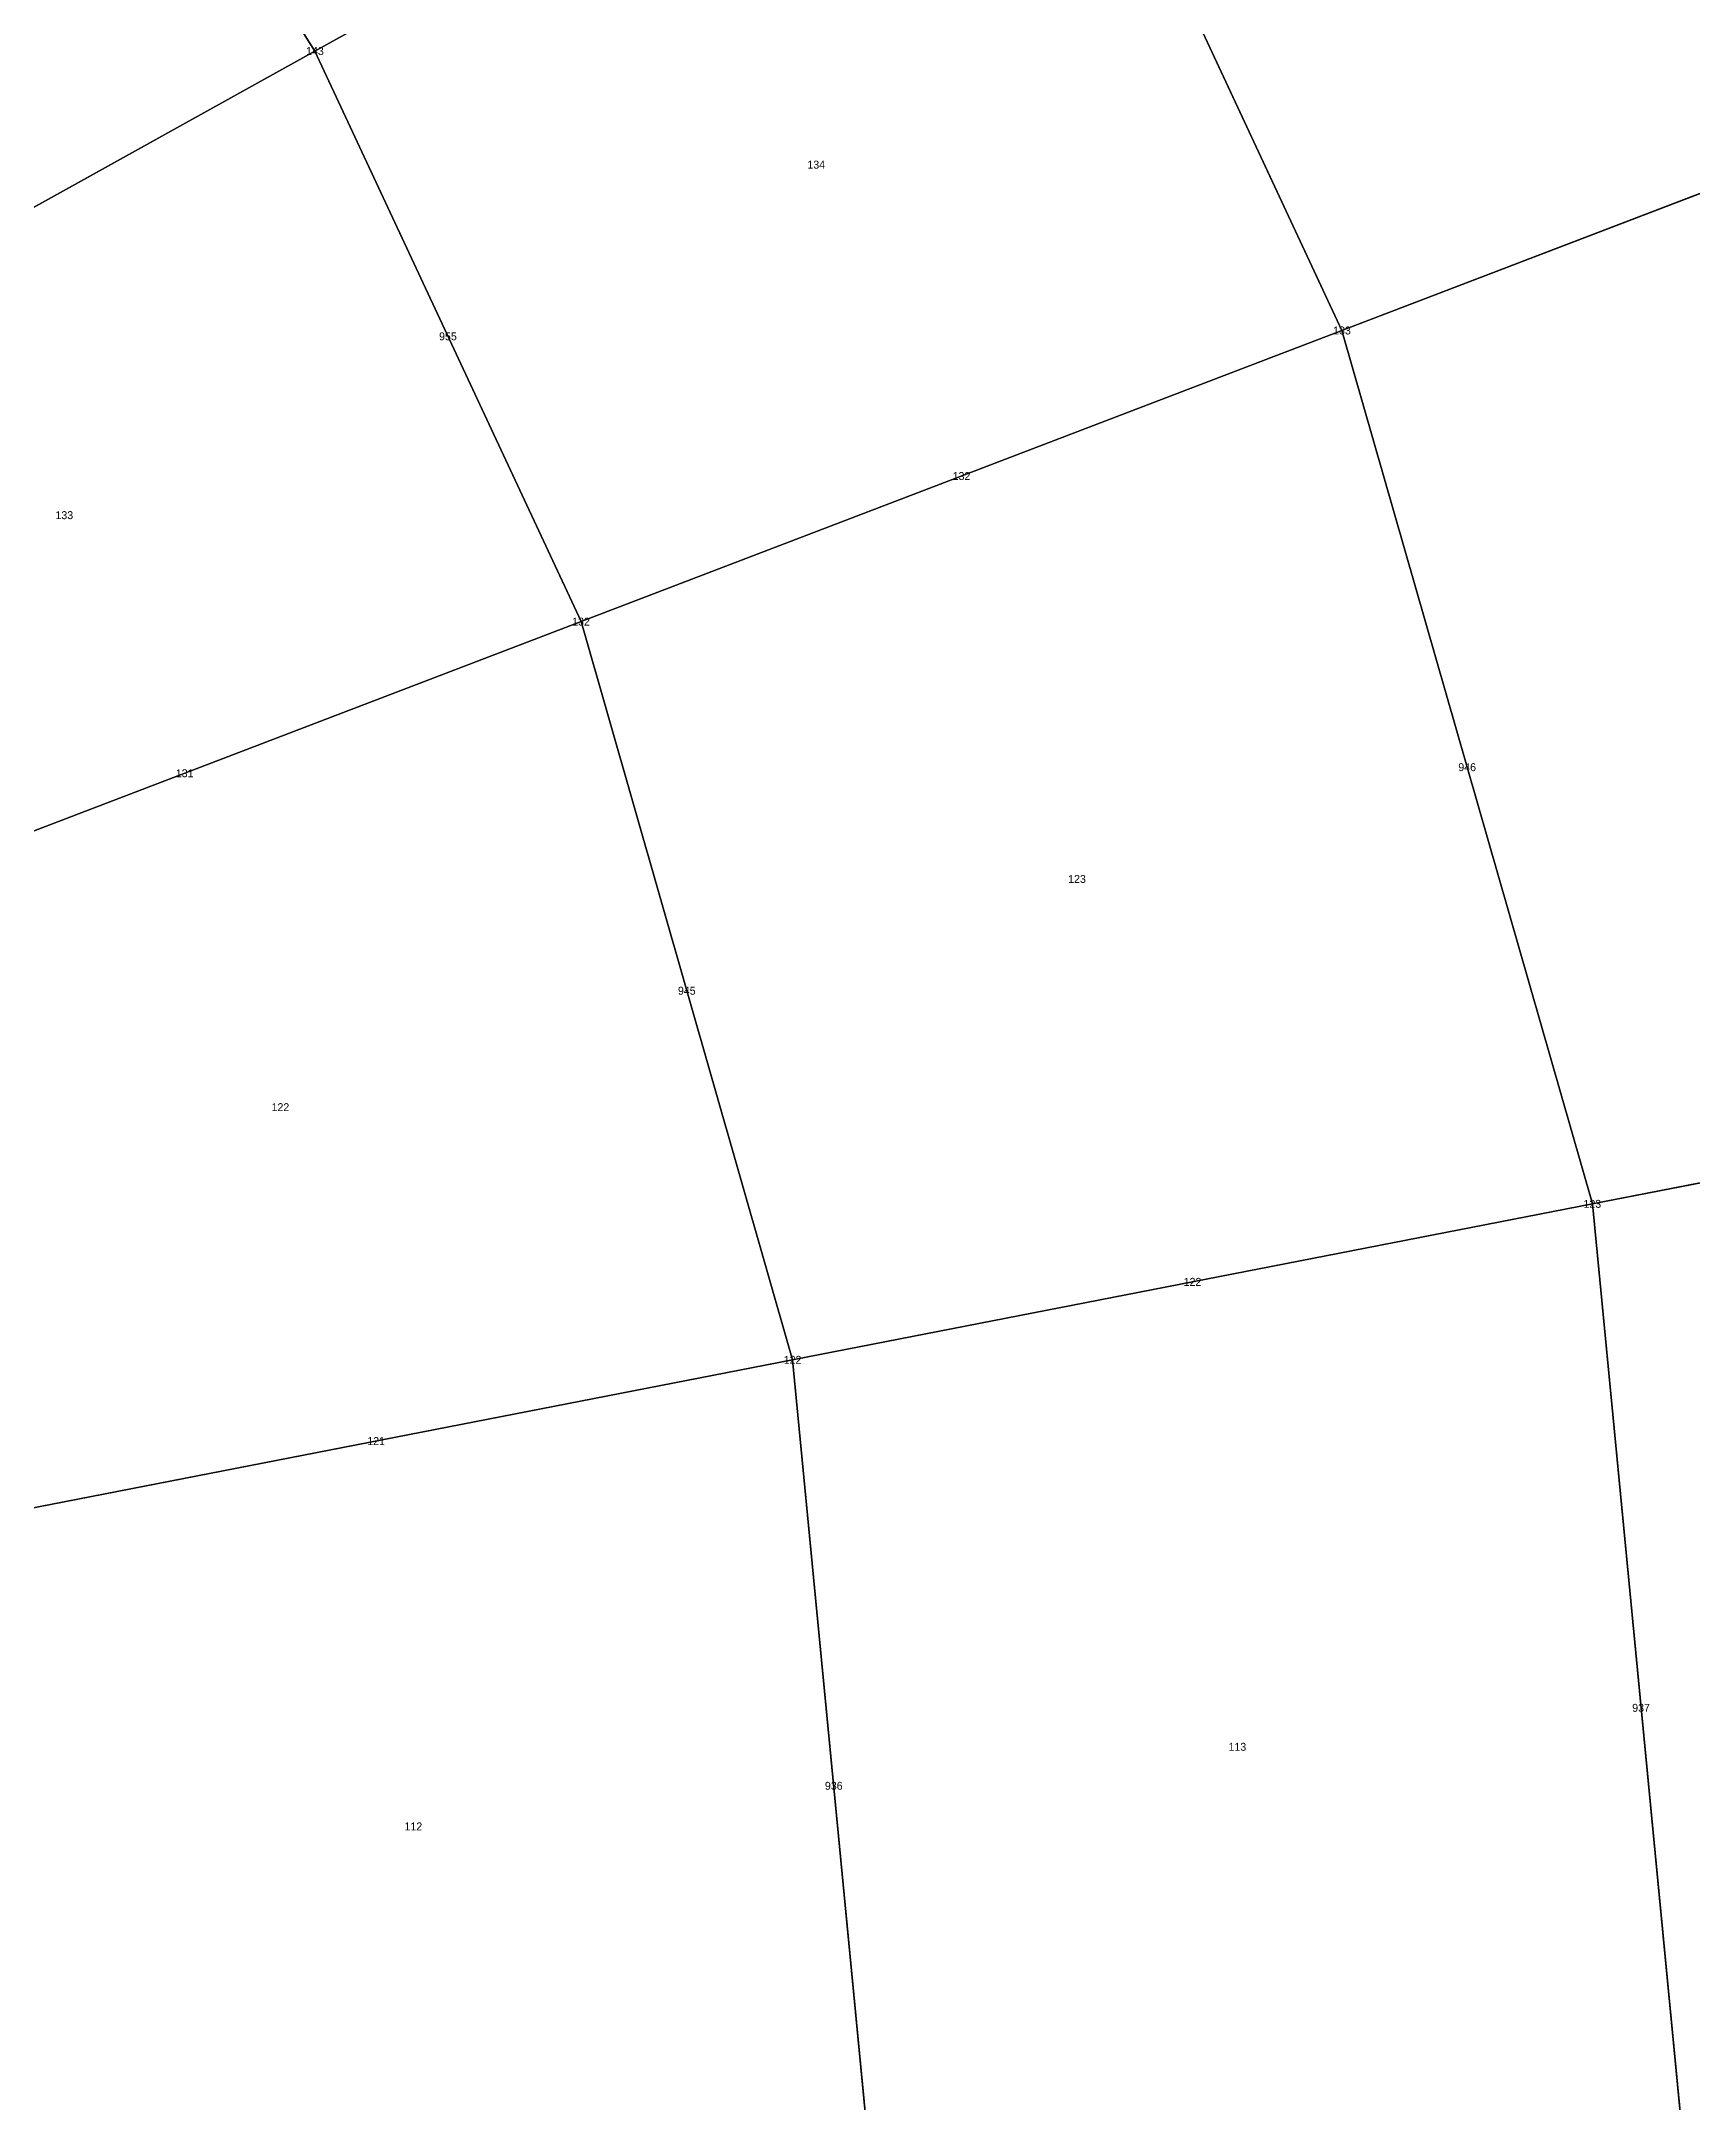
# Model space of a CAD drawing. Header units: metres. Extents: x -1.88 to 1.88, y -1.88 to 1.88.
# Drawn here: x 0.911 to 1.327, y 0.027 to 0.547 of the extents above; entities that cross this region are included whole.
import ezdxf
from ezdxf.enums import TextEntityAlignment as Align

# ---------------------------------------------------------------- set-up
doc = ezdxf.new("R2010")
doc.units = ezdxf.units.M

msp = doc.modelspace()

# ---------------------------------------------------------------- linework, layer by layer
at = {"layer": 'BRANCHES'}
for p, q in [((0.97961, 0.54424, 2.40321), (0.915, 0.647, 2.40321)), ((0.97961, 0.54424, 2.40321), (1.15897, 0.64389, 2.2964)), ((1.23825, 0.47386, 2.2964), (1.15897, 0.64389, 2.2964)), ((0.79278, 0.44045, 2.49174), (0.97961, 0.54424, 2.40321)), ((1.04662, 0.40052, 2.40321), (0.97961, 0.54424, 2.40321)), ((1.23825, 0.47386, 2.2964), (1.42047, 0.54359, 2.1721)), ((1.04662, 0.40052, 2.40321), (1.23825, 0.47386, 2.2964)), ((1.30129, 0.25387, 2.2964), (1.23825, 0.47386, 2.2964)), ((0.84701, 0.32414, 2.49174), (1.04662, 0.40052, 2.40321)), ((1.0999, 0.21458, 2.40321), (1.04662, 0.40052, 2.40321)), ((1.30129, 0.25387, 2.2964), (1.49278, 0.29123, 2.1721)), ((1.0999, 0.21458, 2.40321), (1.30129, 0.25387, 2.2964)), ((1.32583, 0, 2.2964), (1.30129, 0.25387, 2.2964)), ((0.89014, 0.17366, 2.49174), (1.0999, 0.21458, 2.40321)), ((1.12064, 0, 2.40321), (1.0999, 0.21458, 2.40321))]:
    msp.add_line(p, q, dxfattribs=at)
at = {"layer": 'Faces'}
for points in [[(0.97961, 0.54424, 2.40321), (0.915, 0.647, 2.40321), (1.08253, 0.76547, 2.2964), (1.15897, 0.64389, 2.2964)], [(1.23825, 0.47386, 2.2964), (1.15897, 0.64389, 2.2964), (1.32952, 0.73864, 2.1721), (1.42047, 0.54359, 2.1721)], [(0.7405, 0.52361, 2.49174), (0.69735, 0.57983, 2.49174), (0.86169, 0.71647, 2.40321), (0.915, 0.647, 2.40321)], [(0.79278, 0.44045, 2.49174), (0.7405, 0.52361, 2.49174), (0.915, 0.647, 2.40321), (0.97961, 0.54424, 2.40321)], [(1.04662, 0.40052, 2.40321), (0.97961, 0.54424, 2.40321), (1.15897, 0.64389, 2.2964), (1.23825, 0.47386, 2.2964)], [(0.84701, 0.32414, 2.49174), (0.79278, 0.44045, 2.49174), (0.97961, 0.54424, 2.40321), (1.04662, 0.40052, 2.40321)], [(1.30129, 0.25387, 2.2964), (1.23825, 0.47386, 2.2964), (1.42047, 0.54359, 2.1721), (1.49278, 0.29123, 2.1721)], [(1.0999, 0.21458, 2.40321), (1.04662, 0.40052, 2.40321), (1.23825, 0.47386, 2.2964), (1.30129, 0.25387, 2.2964)], [(0.89014, 0.17366, 2.49174), (0.84701, 0.32414, 2.49174), (1.04662, 0.40052, 2.40321), (1.0999, 0.21458, 2.40321)], [(1.32583, 0, 2.2964), (1.30129, 0.25387, 2.2964), (1.49278, 0.29123, 2.1721), (1.52092, 0, 2.1721)], [(1.12064, 0, 2.40321), (1.0999, 0.21458, 2.40321), (1.30129, 0.25387, 2.2964), (1.32583, 0, 2.2964)], [(0.90692, 0, 2.49174), (0.89014, 0.17366, 2.49174), (1.0999, 0.21458, 2.40321), (1.12064, 0, 2.40321)]]:
    msp.add_3dface(points, dxfattribs=at)
at = {"layer": 'NODI-Estradosso'}
for p in [(0.97961, 0.54424, 2.73064), (1.23825, 0.47386, 2.63712), (1.04662, 0.40052, 2.73064), (1.30129, 0.25387, 2.63712), (1.0999, 0.21458, 2.73064)]:
    msp.add_point(p, dxfattribs=at)
at = {"layer": 'NODI-Intradosso'}
for p in [(0.97961, 0.54424, 2.40321), (1.23825, 0.47386, 2.2964), (1.04662, 0.40052, 2.40321), (1.30129, 0.25387, 2.2964), (1.0999, 0.21458, 2.40321)]:
    msp.add_point(p, dxfattribs=at)

# ---------------------------------------------------------------- texts
at = {"layer": 'BRANCHES-Index'}
for s, p in [('955', (1.01311, 0.47238, 2.40321)), ('132', (1.14243, 0.43719, 2.3498)), ('946', (1.26977, 0.36386, 2.2964)), ('131', (0.94682, 0.36233, 2.44747)), ('945', (1.07326, 0.30755, 2.40321)), ('122', (1.2006, 0.23422, 2.3498)), ('121', (0.99502, 0.19412, 2.44747)), ('937', (1.31356, 0.12693, 2.2964)), ('936', (1.11027, 0.10729, 2.40321))]:
    msp.add_text(s, height=0.002, dxfattribs=at).set_placement(p, align=Align.MIDDLE_CENTER)
at = {"layer": 'Faces-Index'}
for s, p in [('134', (1.10586, 0.51563, 2.3498)), ('133', (0.91651, 0.42734, 2.44747)), ('123', (1.17152, 0.33571, 2.3498)), ('122', (0.97092, 0.27822, 2.44747)), ('113', (1.21191, 0.11711, 2.3498)), ('112', (1.0044, 0.09706, 2.44747))]:
    msp.add_text(s, height=0.002, dxfattribs=at).set_placement(p, align=Align.MIDDLE_CENTER)
at = {"layer": 'NODI-Index'}
for s, p in [('143', (0.97961, 0.54424, 2.40321)), ('133', (1.23825, 0.47386, 2.2964)), ('132', (1.04662, 0.40052, 2.40321)), ('123', (1.30129, 0.25387, 2.2964)), ('122', (1.0999, 0.21458, 2.40321))]:
    msp.add_text(s, height=0.002, dxfattribs=at).set_placement(p, align=Align.MIDDLE_CENTER)

doc.saveas('drawing.dxf')
